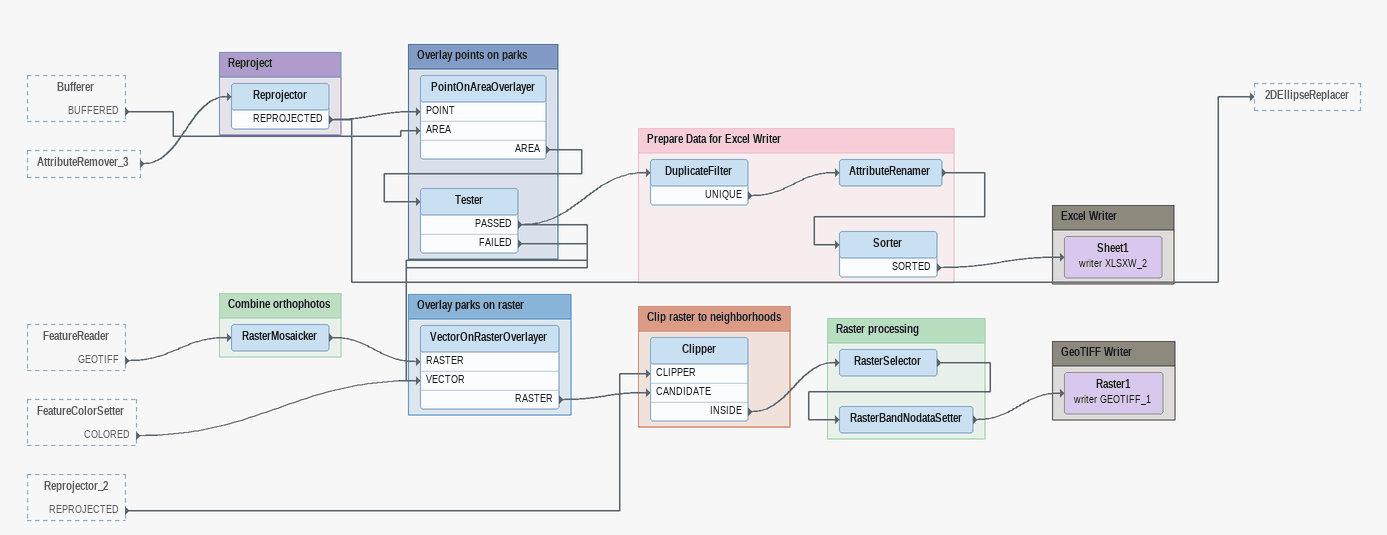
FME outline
Bufferer [outside]
    BUFFERED -> PointOnAreaOverlayer [AREA]
AttributeRemover_3 [outside]
    -> Reprojector
FeatureReader [outside]
    GEOTIFF -> RasterMosaicker
FeatureColorSetter [outside]
    COLORED -> VectorOnRasterOverlayer [VECTOR]
Reprojector_2 [outside]
    REPROJECTED -> Clipper [CLIPPER]

Bookmark: Reproject
Reprojector
    REPROJECTED -> 2DEllipseReplacer
    REPROJECTED -> PointOnAreaOverlayer [POINT]

Bookmark: Overlay points on parks
PointOnAreaOverlayer
    AREA -> Tester
Tester
    PASSED -> VectorOnRasterOverlayer [VECTOR]
    PASSED -> DuplicateFilter
    FAILED -> VectorOnRasterOverlayer [VECTOR]

Bookmark: Prepare Data for Excel Writer
DuplicateFilter
    UNIQUE -> AttributeRenamer
AttributeRenamer
    -> Sorter
Sorter
    SORTED -> Sheet1 (writer XLSXW_2)

Bookmark: Excel Writer
Sheet1 (writer XLSXW_2)

Bookmark: Combine orthophotos
RasterMosaicker
    -> VectorOnRasterOverlayer [RASTER]

Bookmark: Overlay parks on raster
VectorOnRasterOverlayer
    RASTER -> Clipper [CANDIDATE]

Bookmark: Clip raster to neighborhoods
Clipper
    INSIDE -> RasterSelector

Bookmark: Raster processing
RasterSelector
    -> RasterBandNodataSetter
RasterBandNodataSetter
    -> Raster1 (writer GEOTIFF_1)

Bookmark: GeoTIFF Writer
Raster1 (writer GEOTIFF_1)
